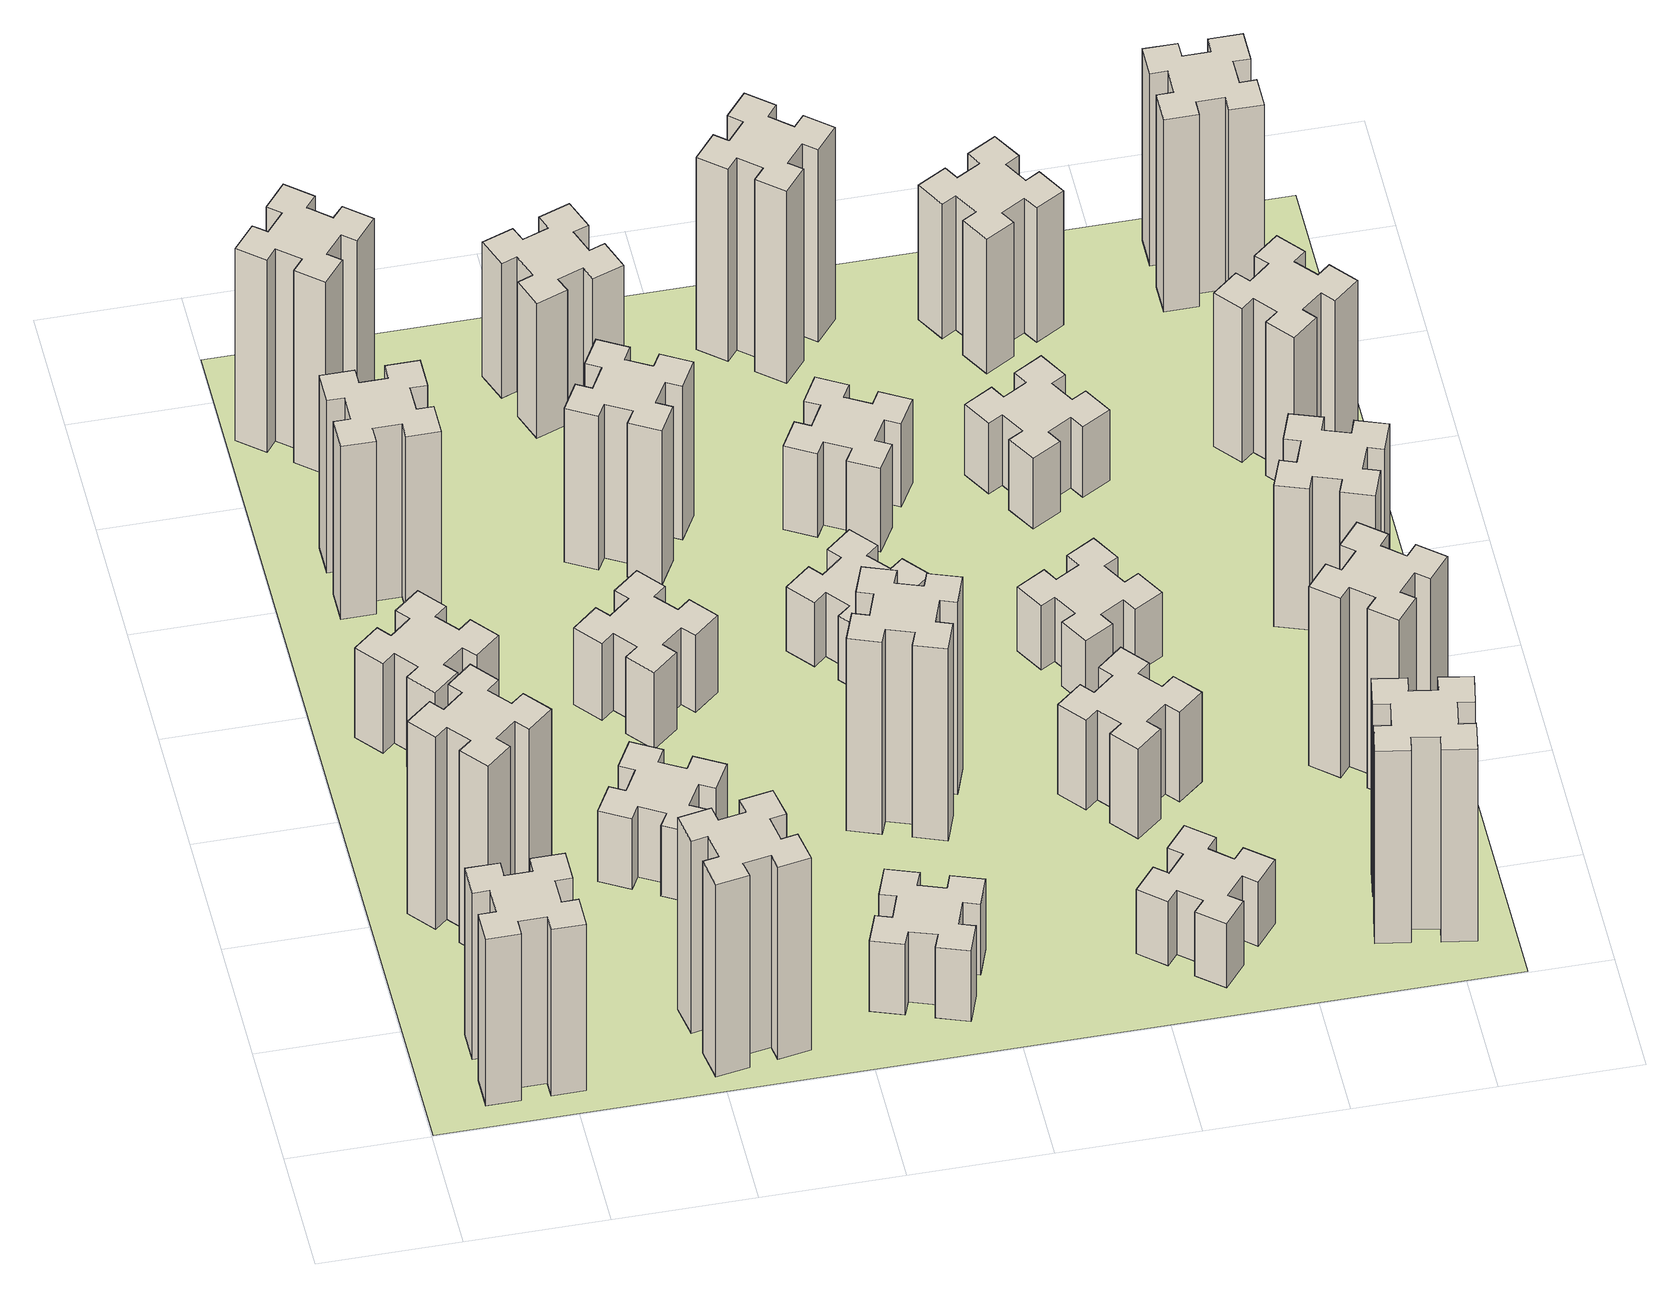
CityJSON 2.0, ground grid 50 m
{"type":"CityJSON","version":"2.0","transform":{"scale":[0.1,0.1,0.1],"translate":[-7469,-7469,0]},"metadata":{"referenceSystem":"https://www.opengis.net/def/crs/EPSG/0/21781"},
"CityObjects":{
"building1":{"type":"Building","attributes":{"class":"1000","function":"1000","usage":"1000","yearOfConstruction":2016,"roofType":"1000","measuredHeight":78,"storeysAboveGround":30,"storeysBelowGround":0},"geometry":[{"type":"Solid","lod":"1","boundaries":[[[[0,1,2,3,4,5,6,7,8,9,10,11,12,13,14,15,16,17,18,19]],[[17,16,20,21]],[[16,15,22,20]],[[15,14,23,22]],[[14,13,24,23]],[[13,12,25,24]],[[12,11,26,25]],[[11,10,27,26]],[[10,9,28,27]],[[9,8,29,28]],[[8,7,30,29]],[[7,6,31,30]],[[6,5,32,31]],[[5,4,33,32]],[[4,3,34,33]],[[3,2,35,34]],[[2,1,36,35]],[[1,0,37,36]],[[0,19,38,37]],[[19,18,39,38]],[[18,17,21,39]],[[24,25,26,27,28,29,30,31,32,33,34,35,36,37,38,39,21,20,22,23]]]]}]},
"building2":{"type":"Building","attributes":{"class":"1000","function":"1000","usage":"1000","yearOfConstruction":2016,"roofType":"1000","measuredHeight":90,"storeysAboveGround":30,"storeysBelowGround":0},"geometry":[{"type":"Solid","lod":"1","boundaries":[[[[40,41,42,43,44,45,46,47,48,49,50,51,52,53,54,55,56,57,58,59]],[[57,56,60,61]],[[56,55,62,60]],[[55,54,63,62]],[[54,53,64,63]],[[53,52,65,64]],[[52,51,66,65]],[[51,50,67,66]],[[50,49,68,67]],[[49,48,69,68]],[[48,47,70,69]],[[47,46,71,70]],[[46,45,72,71]],[[45,44,73,72]],[[44,43,74,73]],[[43,42,75,74]],[[42,41,76,75]],[[41,40,77,76]],[[40,59,78,77]],[[59,58,79,78]],[[58,57,61,79]],[[64,65,66,67,68,69,70,71,72,73,74,75,76,77,78,79,61,60,62,63]]]]}]},
"building3":{"type":"Building","attributes":{"class":"1000","function":"1000","usage":"1000","yearOfConstruction":2016,"roofType":"1000","measuredHeight":42,"storeysAboveGround":30,"storeysBelowGround":0},"geometry":[{"type":"Solid","lod":"1","boundaries":[[[[80,81,82,83,84,85,86,87,88,89,90,91,92,93,94,95,96,97,98,99]],[[97,96,100,101]],[[96,95,102,100]],[[95,94,103,102]],[[94,93,104,103]],[[93,92,105,104]],[[92,91,106,105]],[[91,90,107,106]],[[90,89,108,107]],[[89,88,109,108]],[[88,87,110,109]],[[87,86,111,110]],[[86,85,112,111]],[[85,84,113,112]],[[84,83,114,113]],[[83,82,115,114]],[[82,81,116,115]],[[81,80,117,116]],[[80,99,118,117]],[[99,98,119,118]],[[98,97,101,119]],[[104,105,106,107,108,109,110,111,112,113,114,115,116,117,118,119,101,100,102,103]]]]}]},
"building4":{"type":"Building","attributes":{"class":"1000","function":"1000","usage":"1000","yearOfConstruction":2016,"roofType":"1000","measuredHeight":81,"storeysAboveGround":30,"storeysBelowGround":0},"geometry":[{"type":"Solid","lod":"1","boundaries":[[[[120,121,122,123,124,125,126,127,128,129,130,131,132,133,134,135,136,137,138,139]],[[137,136,140,141]],[[136,135,142,140]],[[135,134,143,142]],[[134,133,144,143]],[[133,132,145,144]],[[132,131,146,145]],[[131,130,147,146]],[[130,129,148,147]],[[129,128,149,148]],[[128,127,150,149]],[[127,126,151,150]],[[126,125,152,151]],[[125,124,153,152]],[[124,123,154,153]],[[123,122,155,154]],[[122,121,156,155]],[[121,120,157,156]],[[120,139,158,157]],[[139,138,159,158]],[[138,137,141,159]],[[144,145,146,147,148,149,150,151,152,153,154,155,156,157,158,159,141,140,142,143]]]]}]},
"building5":{"type":"Building","attributes":{"class":"1000","function":"1000","usage":"1000","yearOfConstruction":2016,"roofType":"1000","measuredHeight":90,"storeysAboveGround":30,"storeysBelowGround":0},"geometry":[{"type":"Solid","lod":"1","boundaries":[[[[160,161,162,163,164,165,166,167,168,169,170,171,172,173,174,175,176,177,178,179]],[[177,176,180,181]],[[176,175,182,180]],[[175,174,183,182]],[[174,173,184,183]],[[173,172,185,184]],[[172,171,186,185]],[[171,170,187,186]],[[170,169,188,187]],[[169,168,189,188]],[[168,167,190,189]],[[167,166,191,190]],[[166,165,192,191]],[[165,164,193,192]],[[164,163,194,193]],[[163,162,195,194]],[[162,161,196,195]],[[161,160,197,196]],[[160,179,198,197]],[[179,178,199,198]],[[178,177,181,199]],[[184,185,186,187,188,189,190,191,192,193,194,195,196,197,198,199,181,180,182,183]]]]}]},
"building6":{"type":"Building","attributes":{"class":"1000","function":"1000","usage":"1000","yearOfConstruction":2016,"roofType":"1000","measuredHeight":90,"storeysAboveGround":30,"storeysBelowGround":0},"geometry":[{"type":"Solid","lod":"1","boundaries":[[[[200,201,202,203,204,205,206,207,208,209,210,211,212,213,214,215,216,217,218,219]],[[217,216,220,221]],[[216,215,222,220]],[[215,214,223,222]],[[214,213,224,223]],[[213,212,225,224]],[[212,211,226,225]],[[211,210,227,226]],[[210,209,228,227]],[[209,208,229,228]],[[208,207,230,229]],[[207,206,231,230]],[[206,205,232,231]],[[205,204,233,232]],[[204,203,234,233]],[[203,202,235,234]],[[202,201,236,235]],[[201,200,237,236]],[[200,219,238,237]],[[219,218,239,238]],[[218,217,221,239]],[[224,225,226,227,228,229,230,231,232,233,234,235,236,237,238,239,221,220,222,223]]]]}]},
"building7":{"type":"Building","attributes":{"class":"1000","function":"1000","usage":"1000","yearOfConstruction":2016,"roofType":"1000","measuredHeight":33,"storeysAboveGround":30,"storeysBelowGround":0},"geometry":[{"type":"Solid","lod":"1","boundaries":[[[[240,241,242,243,244,245,246,247,248,249,250,251,252,253,254,255,256,257,258,259]],[[257,256,260,261]],[[256,255,262,260]],[[255,254,263,262]],[[254,253,264,263]],[[253,252,265,264]],[[252,251,266,265]],[[251,250,267,266]],[[250,249,268,267]],[[249,248,269,268]],[[248,247,270,269]],[[247,246,271,270]],[[246,245,272,271]],[[245,244,273,272]],[[244,243,274,273]],[[243,242,275,274]],[[242,241,276,275]],[[241,240,277,276]],[[240,259,278,277]],[[259,258,279,278]],[[258,257,261,279]],[[264,265,266,267,268,269,270,271,272,273,274,275,276,277,278,279,261,260,262,263]]]]}]},
"building8":{"type":"Building","attributes":{"class":"1000","function":"1000","usage":"1000","yearOfConstruction":2016,"roofType":"1000","measuredHeight":36,"storeysAboveGround":30,"storeysBelowGround":0},"geometry":[{"type":"Solid","lod":"1","boundaries":[[[[280,281,282,283,284,285,286,287,288,289,290,291,292,293,294,295,296,297,298,299]],[[297,296,300,301]],[[296,295,302,300]],[[295,294,303,302]],[[294,293,304,303]],[[293,292,305,304]],[[292,291,306,305]],[[291,290,307,306]],[[290,289,308,307]],[[289,288,309,308]],[[288,287,310,309]],[[287,286,311,310]],[[286,285,312,311]],[[285,284,313,312]],[[284,283,314,313]],[[283,282,315,314]],[[282,281,316,315]],[[281,280,317,316]],[[280,299,318,317]],[[299,298,319,318]],[[298,297,301,319]],[[304,305,306,307,308,309,310,311,312,313,314,315,316,317,318,319,301,300,302,303]]]]}]},
"building9":{"type":"Building","attributes":{"class":"1000","function":"1000","usage":"1000","yearOfConstruction":2016,"roofType":"1000","measuredHeight":33,"storeysAboveGround":30,"storeysBelowGround":0},"geometry":[{"type":"Solid","lod":"1","boundaries":[[[[320,321,322,323,324,325,326,327,328,329,330,331,332,333,334,335,336,337,338,339]],[[337,336,340,341]],[[336,335,342,340]],[[335,334,343,342]],[[334,333,344,343]],[[333,332,345,344]],[[332,331,346,345]],[[331,330,347,346]],[[330,329,348,347]],[[329,328,349,348]],[[328,327,350,349]],[[327,326,351,350]],[[326,325,352,351]],[[325,324,353,352]],[[324,323,354,353]],[[323,322,355,354]],[[322,321,356,355]],[[321,320,357,356]],[[320,339,358,357]],[[339,338,359,358]],[[338,337,341,359]],[[344,345,346,347,348,349,350,351,352,353,354,355,356,357,358,359,341,340,342,343]]]]}]},
"building10":{"type":"Building","attributes":{"class":"1000","function":"1000","usage":"1000","yearOfConstruction":2016,"roofType":"1000","measuredHeight":72,"storeysAboveGround":30,"storeysBelowGround":0},"geometry":[{"type":"Solid","lod":"1","boundaries":[[[[360,361,362,363,364,365,366,367,368,369,370,371,372,373,374,375,376,377,378,379]],[[377,376,380,381]],[[376,375,382,380]],[[375,374,383,382]],[[374,373,384,383]],[[373,372,385,384]],[[372,371,386,385]],[[371,370,387,386]],[[370,369,388,387]],[[369,368,389,388]],[[368,367,390,389]],[[367,366,391,390]],[[366,365,392,391]],[[365,364,393,392]],[[364,363,394,393]],[[363,362,395,394]],[[362,361,396,395]],[[361,360,397,396]],[[360,379,398,397]],[[379,378,399,398]],[[378,377,381,399]],[[384,385,386,387,388,389,390,391,392,393,394,395,396,397,398,399,381,380,382,383]]]]}]},
"building11":{"type":"Building","attributes":{"class":"1000","function":"1000","usage":"1000","yearOfConstruction":2016,"roofType":"1000","measuredHeight":63,"storeysAboveGround":30,"storeysBelowGround":0},"geometry":[{"type":"Solid","lod":"1","boundaries":[[[[400,401,402,403,404,405,406,407,408,409,410,411,412,413,414,415,416,417,418,419]],[[417,416,420,421]],[[416,415,422,420]],[[415,414,423,422]],[[414,413,424,423]],[[413,412,425,424]],[[412,411,426,425]],[[411,410,427,426]],[[410,409,428,427]],[[409,408,429,428]],[[408,407,430,429]],[[407,406,431,430]],[[406,405,432,431]],[[405,404,433,432]],[[404,403,434,433]],[[403,402,435,434]],[[402,401,436,435]],[[401,400,437,436]],[[400,419,438,437]],[[419,418,439,438]],[[418,417,421,439]],[[424,425,426,427,428,429,430,431,432,433,434,435,436,437,438,439,421,420,422,423]]]]}]},
"building12":{"type":"Building","attributes":{"class":"1000","function":"1000","usage":"1000","yearOfConstruction":2016,"roofType":"1000","measuredHeight":90,"storeysAboveGround":30,"storeysBelowGround":0},"geometry":[{"type":"Solid","lod":"1","boundaries":[[[[440,441,442,443,444,445,446,447,448,449,450,451,452,453,454,455,456,457,458,459]],[[457,456,460,461]],[[456,455,462,460]],[[455,454,463,462]],[[454,453,464,463]],[[453,452,465,464]],[[452,451,466,465]],[[451,450,467,466]],[[450,449,468,467]],[[449,448,469,468]],[[448,447,470,469]],[[447,446,471,470]],[[446,445,472,471]],[[445,444,473,472]],[[444,443,474,473]],[[443,442,475,474]],[[442,441,476,475]],[[441,440,477,476]],[[440,459,478,477]],[[459,458,479,478]],[[458,457,461,479]],[[464,465,466,467,468,469,470,471,472,473,474,475,476,477,478,479,461,460,462,463]]]]}]},
"building13":{"type":"Building","attributes":{"class":"1000","function":"1000","usage":"1000","yearOfConstruction":2016,"roofType":"1000","measuredHeight":30,"storeysAboveGround":30,"storeysBelowGround":0},"geometry":[{"type":"Solid","lod":"1","boundaries":[[[[480,481,482,483,484,485,486,487,488,489,490,491,492,493,494,495,496,497,498,499]],[[497,496,500,501]],[[496,495,502,500]],[[495,494,503,502]],[[494,493,504,503]],[[493,492,505,504]],[[492,491,506,505]],[[491,490,507,506]],[[490,489,508,507]],[[489,488,509,508]],[[488,487,510,509]],[[487,486,511,510]],[[486,485,512,511]],[[485,484,513,512]],[[484,483,514,513]],[[483,482,515,514]],[[482,481,516,515]],[[481,480,517,516]],[[480,499,518,517]],[[499,498,519,518]],[[498,497,501,519]],[[504,505,506,507,508,509,510,511,512,513,514,515,516,517,518,519,501,500,502,503]]]]}]},
"building14":{"type":"Building","attributes":{"class":"1000","function":"1000","usage":"1000","yearOfConstruction":2016,"roofType":"1000","measuredHeight":39,"storeysAboveGround":30,"storeysBelowGround":0},"geometry":[{"type":"Solid","lod":"1","boundaries":[[[[520,521,522,523,524,525,526,527,528,529,530,531,532,533,534,535,536,537,538,539]],[[537,536,540,541]],[[536,535,542,540]],[[535,534,543,542]],[[534,533,544,543]],[[533,532,545,544]],[[532,531,546,545]],[[531,530,547,546]],[[530,529,548,547]],[[529,528,549,548]],[[528,527,550,549]],[[527,526,551,550]],[[526,525,552,551]],[[525,524,553,552]],[[524,523,554,553]],[[523,522,555,554]],[[522,521,556,555]],[[521,520,557,556]],[[520,539,558,557]],[[539,538,559,558]],[[538,537,541,559]],[[544,545,546,547,548,549,550,551,552,553,554,555,556,557,558,559,541,540,542,543]]]]}]},
"building15":{"type":"Building","attributes":{"class":"1000","function":"1000","usage":"1000","yearOfConstruction":2016,"roofType":"1000","measuredHeight":30,"storeysAboveGround":30,"storeysBelowGround":0},"geometry":[{"type":"Solid","lod":"1","boundaries":[[[[560,561,562,563,564,565,566,567,568,569,570,571,572,573,574,575,576,577,578,579]],[[577,576,580,581]],[[576,575,582,580]],[[575,574,583,582]],[[574,573,584,583]],[[573,572,585,584]],[[572,571,586,585]],[[571,570,587,586]],[[570,569,588,587]],[[569,568,589,588]],[[568,567,590,589]],[[567,566,591,590]],[[566,565,592,591]],[[565,564,593,592]],[[564,563,594,593]],[[563,562,595,594]],[[562,561,596,595]],[[561,560,597,596]],[[560,579,598,597]],[[579,578,599,598]],[[578,577,581,599]],[[584,585,586,587,588,589,590,591,592,593,594,595,596,597,598,599,581,580,582,583]]]]}]},
"building16":{"type":"Building","attributes":{"class":"1000","function":"1000","usage":"1000","yearOfConstruction":2016,"roofType":"1000","measuredHeight":90,"storeysAboveGround":30,"storeysBelowGround":0},"geometry":[{"type":"Solid","lod":"1","boundaries":[[[[600,601,602,603,604,605,606,607,608,609,610,611,612,613,614,615,616,617,618,619]],[[617,616,620,621]],[[616,615,622,620]],[[615,614,623,622]],[[614,613,624,623]],[[613,612,625,624]],[[612,611,626,625]],[[611,610,627,626]],[[610,609,628,627]],[[609,608,629,628]],[[608,607,630,629]],[[607,606,631,630]],[[606,605,632,631]],[[605,604,633,632]],[[604,603,634,633]],[[603,602,635,634]],[[602,601,636,635]],[[601,600,637,636]],[[600,619,638,637]],[[619,618,639,638]],[[618,617,621,639]],[[624,625,626,627,628,629,630,631,632,633,634,635,636,637,638,639,621,620,622,623]]]]}]},
"building17":{"type":"Building","attributes":{"class":"1000","function":"1000","usage":"1000","yearOfConstruction":2016,"roofType":"1000","measuredHeight":42,"storeysAboveGround":30,"storeysBelowGround":0},"geometry":[{"type":"Solid","lod":"1","boundaries":[[[[640,641,642,643,644,645,646,647,648,649,650,651,652,653,654,655,656,657,658,659]],[[657,656,660,661]],[[656,655,662,660]],[[655,654,663,662]],[[654,653,664,663]],[[653,652,665,664]],[[652,651,666,665]],[[651,650,667,666]],[[650,649,668,667]],[[649,648,669,668]],[[648,647,670,669]],[[647,646,671,670]],[[646,645,672,671]],[[645,644,673,672]],[[644,643,674,673]],[[643,642,675,674]],[[642,641,676,675]],[[641,640,677,676]],[[640,659,678,677]],[[659,658,679,678]],[[658,657,661,679]],[[664,665,666,667,668,669,670,671,672,673,674,675,676,677,678,679,661,660,662,663]]]]}]},
"building18":{"type":"Building","attributes":{"class":"1000","function":"1000","usage":"1000","yearOfConstruction":2016,"roofType":"1000","measuredHeight":30,"storeysAboveGround":30,"storeysBelowGround":0},"geometry":[{"type":"Solid","lod":"1","boundaries":[[[[680,681,682,683,684,685,686,687,688,689,690,691,692,693,694,695,696,697,698,699]],[[697,696,700,701]],[[696,695,702,700]],[[695,694,703,702]],[[694,693,704,703]],[[693,692,705,704]],[[692,691,706,705]],[[691,690,707,706]],[[690,689,708,707]],[[689,688,709,708]],[[688,687,710,709]],[[687,686,711,710]],[[686,685,712,711]],[[685,684,713,712]],[[684,683,714,713]],[[683,682,715,714]],[[682,681,716,715]],[[681,680,717,716]],[[680,699,718,717]],[[699,698,719,718]],[[698,697,701,719]],[[704,705,706,707,708,709,710,711,712,713,714,715,716,717,718,719,701,700,702,703]]]]}]},
"building19":{"type":"Building","attributes":{"class":"1000","function":"1000","usage":"1000","yearOfConstruction":2016,"roofType":"1000","measuredHeight":33,"storeysAboveGround":30,"storeysBelowGround":0},"geometry":[{"type":"Solid","lod":"1","boundaries":[[[[720,721,722,723,724,725,726,727,728,729,730,731,732,733,734,735,736,737,738,739]],[[737,736,740,741]],[[736,735,742,740]],[[735,734,743,742]],[[734,733,744,743]],[[733,732,745,744]],[[732,731,746,745]],[[731,730,747,746]],[[730,729,748,747]],[[729,728,749,748]],[[728,727,750,749]],[[727,726,751,750]],[[726,725,752,751]],[[725,724,753,752]],[[724,723,754,753]],[[723,722,755,754]],[[722,721,756,755]],[[721,720,757,756]],[[720,739,758,757]],[[739,738,759,758]],[[738,737,741,759]],[[744,745,746,747,748,749,750,751,752,753,754,755,756,757,758,759,741,740,742,743]]]]}]},
"building20":{"type":"Building","attributes":{"class":"1000","function":"1000","usage":"1000","yearOfConstruction":2016,"roofType":"1000","measuredHeight":90,"storeysAboveGround":30,"storeysBelowGround":0},"geometry":[{"type":"Solid","lod":"1","boundaries":[[[[760,761,762,763,764,765,766,767,768,769,770,771,772,773,774,775,776,777,778,779]],[[777,776,780,781]],[[776,775,782,780]],[[775,774,783,782]],[[774,773,784,783]],[[773,772,785,784]],[[772,771,786,785]],[[771,770,787,786]],[[770,769,788,787]],[[769,768,789,788]],[[768,767,790,789]],[[767,766,791,790]],[[766,765,792,791]],[[765,764,793,792]],[[764,763,794,793]],[[763,762,795,794]],[[762,761,796,795]],[[761,760,797,796]],[[760,779,798,797]],[[779,778,799,798]],[[778,777,781,799]],[[784,785,786,787,788,789,790,791,792,793,794,795,796,797,798,799,781,780,782,783]]]]}]},
"building21":{"type":"Building","attributes":{"class":"1000","function":"1000","usage":"1000","yearOfConstruction":2016,"roofType":"1000","measuredHeight":63,"storeysAboveGround":30,"storeysBelowGround":0},"geometry":[{"type":"Solid","lod":"1","boundaries":[[[[800,801,802,803,804,805,806,807,808,809,810,811,812,813,814,815,816,817,818,819]],[[817,816,820,821]],[[816,815,822,820]],[[815,814,823,822]],[[814,813,824,823]],[[813,812,825,824]],[[812,811,826,825]],[[811,810,827,826]],[[810,809,828,827]],[[809,808,829,828]],[[808,807,830,829]],[[807,806,831,830]],[[806,805,832,831]],[[805,804,833,832]],[[804,803,834,833]],[[803,802,835,834]],[[802,801,836,835]],[[801,800,837,836]],[[800,819,838,837]],[[819,818,839,838]],[[818,817,821,839]],[[824,825,826,827,828,829,830,831,832,833,834,835,836,837,838,839,821,820,822,823]]]]}]},
"building22":{"type":"Building","attributes":{"class":"1000","function":"1000","usage":"1000","yearOfConstruction":2016,"roofType":"1000","measuredHeight":84,"storeysAboveGround":30,"storeysBelowGround":0},"geometry":[{"type":"Solid","lod":"1","boundaries":[[[[840,841,842,843,844,845,846,847,848,849,850,851,852,853,854,855,856,857,858,859]],[[857,856,860,861]],[[856,855,862,860]],[[855,854,863,862]],[[854,853,864,863]],[[853,852,865,864]],[[852,851,866,865]],[[851,850,867,866]],[[850,849,868,867]],[[849,848,869,868]],[[848,847,870,869]],[[847,846,871,870]],[[846,845,872,871]],[[845,844,873,872]],[[844,843,874,873]],[[843,842,875,874]],[[842,841,876,875]],[[841,840,877,876]],[[840,859,878,877]],[[859,858,879,878]],[[858,857,861,879]],[[864,865,866,867,868,869,870,871,872,873,874,875,876,877,878,879,861,860,862,863]]]]}]},
"building23":{"type":"Building","attributes":{"class":"1000","function":"1000","usage":"1000","yearOfConstruction":2016,"roofType":"1000","measuredHeight":66,"storeysAboveGround":30,"storeysBelowGround":0},"geometry":[{"type":"Solid","lod":"1","boundaries":[[[[880,881,882,883,884,885,886,887,888,889,890,891,892,893,894,895,896,897,898,899]],[[897,896,900,901]],[[896,895,902,900]],[[895,894,903,902]],[[894,893,904,903]],[[893,892,905,904]],[[892,891,906,905]],[[891,890,907,906]],[[890,889,908,907]],[[889,888,909,908]],[[888,887,910,909]],[[887,886,911,910]],[[886,885,912,911]],[[885,884,913,912]],[[884,883,914,913]],[[883,882,915,914]],[[882,881,916,915]],[[881,880,917,916]],[[880,899,918,917]],[[899,898,919,918]],[[898,897,901,919]],[[904,905,906,907,908,909,910,911,912,913,914,915,916,917,918,919,901,900,902,903]]]]}]},
"building24":{"type":"Building","attributes":{"class":"1000","function":"1000","usage":"1000","yearOfConstruction":2016,"roofType":"1000","measuredHeight":72,"storeysAboveGround":30,"storeysBelowGround":0},"geometry":[{"type":"Solid","lod":"1","boundaries":[[[[920,921,922,923,924,925,926,927,928,929,930,931,932,933,934,935,936,937,938,939]],[[937,936,940,941]],[[936,935,942,940]],[[935,934,943,942]],[[934,933,944,943]],[[933,932,945,944]],[[932,931,946,945]],[[931,930,947,946]],[[930,929,948,947]],[[929,928,949,948]],[[928,927,950,949]],[[927,926,951,950]],[[926,925,952,951]],[[925,924,953,952]],[[924,923,954,953]],[[923,922,955,954]],[[922,921,956,955]],[[921,920,957,956]],[[920,939,958,957]],[[939,938,959,958]],[[938,937,941,959]],[[944,945,946,947,948,949,950,951,952,953,954,955,956,957,958,959,941,940,942,943]]]]}]},
"building25":{"type":"Building","attributes":{"class":"1000","function":"1000","usage":"1000","yearOfConstruction":2016,"roofType":"1000","measuredHeight":90,"storeysAboveGround":30,"storeysBelowGround":0},"geometry":[{"type":"Solid","lod":"1","boundaries":[[[[960,961,962,963,964,965,966,967,968,969,970,971,972,973,974,975,976,977,978,979]],[[977,976,980,981]],[[976,975,982,980]],[[975,974,983,982]],[[974,973,984,983]],[[973,972,985,984]],[[972,971,986,985]],[[971,970,987,986]],[[970,969,988,987]],[[969,968,989,988]],[[968,967,990,989]],[[967,966,991,990]],[[966,965,992,991]],[[965,964,993,992]],[[964,963,994,993]],[[963,962,995,994]],[[962,961,996,995]],[[961,960,997,996]],[[960,979,998,997]],[[979,978,999,998]],[[978,977,981,999]],[[984,985,986,987,988,989,990,991,992,993,994,995,996,997,998,999,981,980,982,983]]]]}]},
"landuse1":{"type":"LandUse","attributes":{"name":"plot1","function":"1010"},"geometry":[{"type":"MultiSurface","lod":"1","boundaries":[[[1000,1001,1002,1003]]]}]}
},
"vertices":[
[265,325,0],[265,225,0],[205,225,0],[205,105,0],[325,105,0],[325,165,0],[425,165,0],[425,105,0],[545,105,0],[545,225,0],[485,225,0],[485,325,0],[545,325,0],[545,445,0],[425,445,0],[425,385,0],[325,385,0],[325,445,0],[205,445,0],[205,325,0],[325,385,780],[325,445,780],[425,385,780],[425,445,780],[545,445,780],[545,325,780],[485,325,780],[485,225,780],[545,225,780],[545,105,780],[425,105,780],[425,165,780],[325,165,780],[325,105,780],[205,105,780],[205,225,780],[265,225,780],[265,325,780],[205,325,780],[205,445,780],
[492,1048,0],[427,1124,0],[473,1163,0],[396,1255,0],[304,1178,0],[343,1132,0],[266,1067,0],[228,1113,0],[136,1036,0],[213,944,0],[259,983,0],[323,906,0],[277,868,0],[354,776,0],[446,853,0],[408,899,0],[484,963,0],[523,917,0],[615,994,0],[538,1086,0],[484,963,900],[523,917,900],[408,899,900],[446,853,900],[354,776,900],[277,868,900],[323,906,900],[259,983,900],[213,944,900],[136,1036,900],[228,1113,900],[266,1067,900],[343,1132,900],[304,1178,900],[396,1255,900],[473,1163,900],[427,1124,900],[492,1048,900],[538,1086,900],[615,994,900],
[492,1888,0],[427,1964,0],[473,2003,0],[396,2095,0],[304,2018,0],[343,1972,0],[266,1907,0],[228,1953,0],[136,1876,0],[213,1784,0],[259,1823,0],[323,1746,0],[277,1708,0],[354,1616,0],[446,1693,0],[408,1739,0],[484,1803,0],[523,1757,0],[615,1834,0],[538,1926,0],[484,1803,420],[523,1757,420],[408,1739,420],[446,1693,420],[354,1616,420],[277,1708,420],[323,1746,420],[259,1823,420],[213,1784,420],[136,1876,420],[228,1953,420],[266,1907,420],[343,1972,420],[304,2018,420],[396,2095,420],[473,2003,420],[427,1964,420],[492,1888,420],[538,1926,420],[615,1834,420],
[485,2545,0],[485,2645,0],[545,2645,0],[545,2765,0],[425,2765,0],[425,2705,0],[325,2705,0],[325,2765,0],[205,2765,0],[205,2645,0],[265,2645,0],[265,2545,0],[205,2545,0],[205,2425,0],[325,2425,0],[325,2485,0],[425,2485,0],[425,2425,0],[545,2425,0],[545,2545,0],[425,2485,810],[425,2425,810],[325,2485,810],[325,2425,810],[205,2425,810],[205,2545,810],[265,2545,810],[265,2645,810],[205,2645,810],[205,2765,810],[325,2765,810],[325,2705,810],[425,2705,810],[425,2765,810],[545,2765,810],[545,2645,810],[485,2645,810],[485,2545,810],[545,2545,810],[545,2425,810],
[1085,158,0],[1184,176,0],[1194,117,0],[1312,137,0],[1291,256,0],[1232,245,0],[1215,344,0],[1274,354,0],[1253,472,0],[1135,451,0],[1145,392,0],[1047,375,0],[1037,434,0],[918,413,0],[939,295,0],[998,305,0],[1016,207,0],[957,197,0],[977,78,0],[1096,99,0],[1016,207,900],[957,197,900],[998,305,900],[939,295,900],[918,413,900],[1037,434,900],[1047,375,900],[1145,392,900],[1135,451,900],[1253,472,900],[1274,354,900],[1215,344,900],[1232,245,900],[1291,256,900],[1312,137,900],[1194,117,900],[1184,176,900],[1085,158,900],[1096,99,900],[977,78,900],
[384,3387,0],[308,3452,0],[346,3498,0],[254,3575,0],[177,3483,0],[223,3444,0],[159,3368,0],[113,3406,0],[36,3314,0],[128,3237,0],[166,3283,0],[243,3219,0],[204,3173,0],[296,3096,0],[373,3188,0],[327,3226,0],[392,3303,0],[438,3264,0],[515,3356,0],[423,3433,0],[392,3303,900],[438,3264,900],[327,3226,900],[373,3188,900],[296,3096,900],[204,3173,900],[243,3219,900],[166,3283,900],[128,3237,900],[36,3314,900],[113,3406,900],[159,3368,900],[223,3444,900],[177,3483,900],[254,3575,900],[346,3498,900],[308,3452,900],[384,3387,900],[423,3433,900],[515,3356,900],
[1086,1017,0],[1136,1104,0],[1188,1074,0],[1248,1178,0],[1144,1238,0],[1114,1186,0],[1027,1236,0],[1057,1288,0],[953,1348,0],[893,1244,0],[945,1214,0],[895,1127,0],[843,1157,0],[783,1053,0],[887,993,0],[917,1045,0],[1004,995,0],[974,943,0],[1078,883,0],[1138,987,0],[1004,995,330],[974,943,330],[917,1045,330],[887,993,330],[783,1053,330],[843,1157,330],[895,1127,330],[945,1214,330],[893,1244,330],[953,1348,330],[1057,1288,330],[1027,1236,330],[1114,1186,330],[1144,1238,330],[1248,1178,330],[1188,1074,330],[1136,1104,330],[1086,1017,330],[1138,987,330],[1078,883,330],
[1083,1972,0],[1006,1907,0],[968,1953,0],[876,1876,0],[953,1784,0],[999,1823,0],[1063,1746,0],[1017,1708,0],[1094,1616,0],[1186,1693,0],[1148,1739,0],[1224,1803,0],[1263,1757,0],[1355,1834,0],[1278,1926,0],[1232,1888,0],[1167,1964,0],[1213,2003,0],[1136,2095,0],[1044,2018,0],[1167,1964,360],[1213,2003,360],[1232,1888,360],[1278,1926,360],[1355,1834,360],[1263,1757,360],[1224,1803,360],[1148,1739,360],[1186,1693,360],[1094,1616,360],[1017,1708,360],[1063,1746,360],[999,1823,360],[953,1784,360],[876,1876,360],[968,1953,360],[1006,1907,360],[1083,1972,360],[1044,2018,360],[1136,2095,360],
[1669,460,0],[1635,366,0],[1579,387,0],[1537,274,0],[1650,233,0],[1671,289,0],[1765,255,0],[1744,199,0],[1857,157,0],[1898,270,0],[1842,291,0],[1876,385,0],[1932,364,0],[1973,477,0],[1860,518,0],[1840,462,0],[1746,496,0],[1767,552,0],[1654,593,0],[1613,480,0],[1746,496,330],[1767,552,330],[1840,462,330],[1860,518,330],[1973,477,330],[1932,364,330],[1876,385,330],[1842,291,330],[1898,270,330],[1857,157,330],[1744,199,330],[1765,255,330],[1671,289,330],[1650,233,330],[1537,274,330],[1579,387,330],[1635,366,330],[1669,460,330],[1613,480,330],[1654,593,330],
[1314,2666,0],[1227,2716,0],[1257,2768,0],[1153,2828,0],[1093,2724,0],[1145,2694,0],[1095,2607,0],[1043,2637,0],[983,2533,0],[1087,2473,0],[1117,2525,0],[1204,2475,0],[1174,2423,0],[1278,2363,0],[1338,2467,0],[1286,2497,0],[1336,2584,0],[1388,2554,0],[1448,2658,0],[1344,2718,0],[1336,2584,720],[1388,2554,720],[1286,2497,720],[1338,2467,720],[1278,2363,720],[1174,2423,720],[1204,2475,720],[1117,2525,720],[1087,2473,720],[983,2533,720],[1043,2637,720],[1095,2607,720],[1145,2694,720],[1093,2724,720],[1153,2828,720],[1257,2768,720],[1227,2716,720],[1314,2666,720],[1344,2718,720],[1448,2658,720],
[1125,3456,0],[1031,3422,0],[1010,3478,0],[897,3437,0],[939,3324,0],[995,3345,0],[1029,3251,0],[973,3230,0],[1014,3117,0],[1127,3159,0],[1106,3215,0],[1200,3249,0],[1220,3193,0],[1333,3234,0],[1292,3347,0],[1236,3326,0],[1202,3420,0],[1258,3440,0],[1217,3553,0],[1104,3512,0],[1202,3420,630],[1258,3440,630],[1236,3326,630],[1292,3347,630],[1333,3234,630],[1220,3193,630],[1200,3249,630],[1106,3215,630],[1127,3159,630],[1014,3117,630],[973,3230,630],[1029,3251,630],[995,3345,630],[939,3324,630],[897,3437,630],[1010,3478,630],[1031,3422,630],[1125,3456,630],[1104,3512,630],[1217,3553,630],
[1769,1300,0],[1735,1206,0],[1679,1227,0],[1637,1114,0],[1750,1073,0],[1771,1129,0],[1865,1095,0],[1844,1039,0],[1957,997,0],[1998,1110,0],[1942,1131,0],[1976,1225,0],[2032,1204,0],[2073,1317,0],[1960,1358,0],[1940,1302,0],[1846,1336,0],[1867,1392,0],[1754,1433,0],[1713,1320,0],[1846,1336,900],[1867,1392,900],[1940,1302,900],[1960,1358,900],[2073,1317,900],[2032,1204,900],[1976,1225,900],[1942,1131,900],[1998,1110,900],[1957,997,900],[1844,1039,900],[1865,1095,900],[1771,1129,900],[1750,1073,900],[1637,1114,900],[1679,1227,900],[1735,1206,900],[1769,1300,900],[1713,1320,900],[1754,1433,900],
[1972,1988,0],[1907,2064,0],[1953,2103,0],[1876,2195,0],[1784,2118,0],[1823,2072,0],[1746,2007,0],[1708,2053,0],[1616,1976,0],[1693,1884,0],[1739,1923,0],[1803,1846,0],[1757,1808,0],[1834,1716,0],[1926,1793,0],[1888,1839,0],[1964,1903,0],[2003,1857,0],[2095,1934,0],[2018,2026,0],[1964,1903,300],[2003,1857,300],[1888,1839,300],[1926,1793,300],[1834,1716,300],[1757,1808,300],[1803,1846,300],[1739,1923,300],[1693,1884,300],[1616,1976,300],[1708,2053,300],[1746,2007,300],[1823,2072,300],[1784,2118,300],[1876,2195,300],[1953,2103,300],[1907,2064,300],[1972,1988,300],[2018,2026,300],[2095,1934,300],
[2026,2497,0],[2076,2584,0],[2128,2554,0],[2188,2658,0],[2084,2718,0],[2054,2666,0],[1967,2716,0],[1997,2768,0],[1893,2828,0],[1833,2724,0],[1885,2694,0],[1835,2607,0],[1783,2637,0],[1723,2533,0],[1827,2473,0],[1857,2525,0],[1944,2475,0],[1914,2423,0],[2018,2363,0],[2078,2467,0],[1944,2475,390],[1914,2423,390],[1857,2525,390],[1827,2473,390],[1723,2533,390],[1783,2637,390],[1835,2607,390],[1885,2694,390],[1833,2724,390],[1893,2828,390],[1997,2768,390],[1967,2716,390],[2054,2666,390],[2084,2718,390],[2188,2658,390],[2128,2554,390],[2076,2584,390],[2026,2497,390],[2078,2467,390],[2018,2363,390],
[2586,323,0],[2663,259,0],[2624,213,0],[2716,136,0],[2793,228,0],[2747,266,0],[2812,343,0],[2858,304,0],[2935,396,0],[2843,473,0],[2804,427,0],[2728,492,0],[2766,538,0],[2674,615,0],[2597,523,0],[2643,484,0],[2579,408,0],[2533,446,0],[2456,354,0],[2548,277,0],[2579,408,300],[2533,446,300],[2643,484,300],[2597,523,300],[2674,615,300],[2766,538,300],[2728,492,300],[2804,427,300],[2843,473,300],[2935,396,300],[2858,304,300],[2812,343,300],[2747,266,300],[2793,228,300],[2716,136,300],[2624,213,300],[2663,259,300],[2586,323,300],[2548,277,300],[2456,354,300],
[1746,3383,0],[1823,3319,0],[1784,3273,0],[1876,3196,0],[1953,3288,0],[1907,3326,0],[1972,3403,0],[2018,3364,0],[2095,3456,0],[2003,3533,0],[1964,3487,0],[1888,3552,0],[1926,3598,0],[1834,3675,0],[1757,3583,0],[1803,3544,0],[1739,3468,0],[1693,3506,0],[1616,3414,0],[1708,3337,0],[1739,3468,900],[1693,3506,900],[1803,3544,900],[1757,3583,900],[1834,3675,900],[1926,3598,900],[1888,3552,900],[1964,3487,900],[2003,3533,900],[2095,3456,900],[2018,3364,900],[1972,3403,900],[1907,3326,900],[1953,3288,900],[1876,3196,900],[1784,3273,900],[1823,3319,900],[1746,3383,900],[1708,3337,900],[1616,3414,900],
[2563,1232,0],[2486,1167,0],[2448,1213,0],[2356,1136,0],[2433,1044,0],[2479,1083,0],[2543,1006,0],[2497,968,0],[2574,876,0],[2666,953,0],[2628,999,0],[2704,1063,0],[2743,1017,0],[2835,1094,0],[2758,1186,0],[2712,1148,0],[2647,1224,0],[2693,1263,0],[2616,1355,0],[2524,1278,0],[2647,1224,420],[2693,1263,420],[2712,1148,420],[2758,1186,420],[2835,1094,420],[2743,1017,420],[2704,1063,420],[2628,999,420],[2666,953,420],[2574,876,420],[2497,968,420],[2543,1006,420],[2479,1083,420],[2433,1044,420],[2356,1136,420],[2448,1213,420],[2486,1167,420],[2563,1232,420],[2524,1278,420],[2616,1355,420],
[2475,1744,0],[2525,1657,0],[2473,1627,0],[2533,1523,0],[2637,1583,0],[2607,1635,0],[2694,1685,0],[2724,1633,0],[2828,1693,0],[2768,1797,0],[2716,1767,0],[2666,1854,0],[2718,1884,0],[2658,1988,0],[2554,1928,0],[2584,1876,0],[2497,1826,0],[2467,1878,0],[2363,1818,0],[2423,1714,0],[2497,1826,300],[2467,1878,300],[2584,1876,300],[2554,1928,300],[2658,1988,300],[2718,1884,300],[2666,1854,300],[2716,1767,300],[2768,1797,300],[2828,1693,300],[2724,1633,300],[2694,1685,300],[2607,1635,300],[2637,1583,300],[2533,1523,300],[2473,1627,300],[2525,1657,300],[2475,1744,300],[2423,1714,300],[2363,1818,300],
[2475,2584,0],[2525,2497,0],[2473,2467,0],[2533,2363,0],[2637,2423,0],[2607,2475,0],[2694,2525,0],[2724,2473,0],[2828,2533,0],[2768,2637,0],[2716,2607,0],[2666,2694,0],[2718,2724,0],[2658,2828,0],[2554,2768,0],[2584,2716,0],[2497,2666,0],[2467,2718,0],[2363,2658,0],[2423,2554,0],[2497,2666,330],[2467,2718,330],[2584,2716,330],[2554,2768,330],[2658,2828,330],[2718,2724,330],[2666,2694,330],[2716,2607,330],[2768,2637,330],[2828,2533,330],[2724,2473,330],[2694,2525,330],[2607,2475,330],[2637,2423,330],[2533,2363,330],[2473,2467,330],[2525,2497,330],[2475,2584,330],[2423,2554,330],[2363,2658,330],
[3504,475,0],[3405,492,0],[3416,551,0],[3297,572,0],[3277,454,0],[3336,444,0],[3318,345,0],[3259,356,0],[3238,237,0],[3357,217,0],[3367,276,0],[3465,258,0],[3455,199,0],[3573,178,0],[3594,297,0],[3535,307,0],[3552,405,0],[3611,395,0],[3632,513,0],[3514,534,0],[3552,405,900],[3611,395,900],[3535,307,900],[3594,297,900],[3573,178,900],[3455,199,900],[3465,258,900],[3367,276,900],[3357,217,900],[3238,237,900],[3259,356,900],[3318,345,900],[3336,444,900],[3277,454,900],[3297,572,900],[3416,551,900],[3405,492,900],[3504,475,900],[3514,534,900],[3632,513,900],
[2716,3347,0],[2666,3434,0],[2718,3464,0],[2658,3568,0],[2554,3508,0],[2584,3456,0],[2497,3406,0],[2467,3458,0],[2363,3398,0],[2423,3294,0],[2475,3324,0],[2525,3237,0],[2473,3207,0],[2533,3103,0],[2637,3163,0],[2607,3215,0],[2694,3265,0],[2724,3213,0],[2828,3273,0],[2768,3377,0],[2694,3265,630],[2724,3213,630],[2607,3215,630],[2637,3163,630],[2533,3103,630],[2473,3207,630],[2525,3237,630],[2475,3324,630],[2423,3294,630],[2363,3398,630],[2467,3458,630],[2497,3406,630],[2584,3456,630],[2554,3508,630],[2658,3568,630],[2718,3464,630],[2666,3434,630],[2716,3347,630],[2768,3377,630],[2828,3273,630],
[3487,1006,0],[3552,1083,0],[3598,1044,0],[3675,1136,0],[3583,1213,0],[3544,1167,0],[3468,1232,0],[3506,1278,0],[3414,1355,0],[3337,1263,0],[3383,1224,0],[3319,1148,0],[3273,1186,0],[3196,1094,0],[3288,1017,0],[3326,1063,0],[3403,999,0],[3364,953,0],[3456,876,0],[3533,968,0],[3403,999,840],[3364,953,840],[3326,1063,840],[3288,1017,840],[3196,1094,840],[3273,1186,840],[3319,1148,840],[3383,1224,840],[3337,1263,840],[3414,1355,840],[3506,1278,840],[3468,1232,840],[3544,1167,840],[3583,1213,840],[3675,1136,840],[3598,1044,840],[3552,1083,840],[3487,1006,840],[3533,968,840],[3456,876,840],
[3520,1942,0],[3426,1976,0],[3447,2032,0],[3334,2073,0],[3293,1960,0],[3349,1940,0],[3315,1846,0],[3259,1867,0],[3217,1754,0],[3330,1713,0],[3351,1769,0],[3445,1735,0],[3424,1679,0],[3537,1637,0],[3578,1750,0],[3522,1771,0],[3556,1865,0],[3612,1844,0],[3653,1957,0],[3540,1998,0],[3556,1865,660],[3612,1844,660],[3522,1771,660],[3578,1750,660],[3537,1637,660],[3424,1679,660],[3445,1735,660],[3351,1769,660],[3330,1713,660],[3217,1754,660],[3259,1867,660],[3315,1846,660],[3349,1940,660],[3293,1960,660],[3334,2073,660],[3447,2032,660],[3426,1976,660],[3520,1942,660],[3540,1998,660],[3653,1957,660],
[3319,2563,0],[3383,2486,0],[3337,2448,0],[3414,2356,0],[3506,2433,0],[3468,2479,0],[3544,2543,0],[3583,2497,0],[3675,2574,0],[3598,2666,0],[3552,2628,0],[3487,2704,0],[3533,2743,0],[3456,2835,0],[3364,2758,0],[3403,2712,0],[3326,2647,0],[3288,2693,0],[3196,2616,0],[3273,2524,0],[3326,2647,720],[3288,2693,720],[3403,2712,720],[3364,2758,720],[3456,2835,720],[3533,2743,720],[3487,2704,720],[3552,2628,720],[3598,2666,720],[3675,2574,720],[3583,2497,720],[3544,2543,720],[3468,2479,720],[3506,2433,720],[3414,2356,720],[3337,2448,720],[3383,2486,720],[3319,2563,720],[3273,2524,720],[3196,2616,720],
[3285,3325,0],[3385,3325,0],[3385,3265,0],[3505,3265,0],[3505,3385,0],[3445,3385,0],[3445,3485,0],[3505,3485,0],[3505,3605,0],[3385,3605,0],[3385,3545,0],[3285,3545,0],[3285,3605,0],[3165,3605,0],[3165,3485,0],[3225,3485,0],[3225,3385,0],[3165,3385,0],[3165,3265,0],[3285,3265,0],[3225,3385,900],[3165,3385,900],[3225,3485,900],[3165,3485,900],[3165,3605,900],[3285,3605,900],[3285,3545,900],[3385,3545,900],[3385,3605,900],[3505,3605,900],[3505,3485,900],[3445,3485,900],[3445,3385,900],[3505,3385,900],[3505,3265,900],[3385,3265,900],[3385,3325,900],[3285,3325,900],[3285,3265,900],[3165,3265,900],
[5,3705,0],[3705,3705,0],[3705,5,0],[5,5,0]
]}
